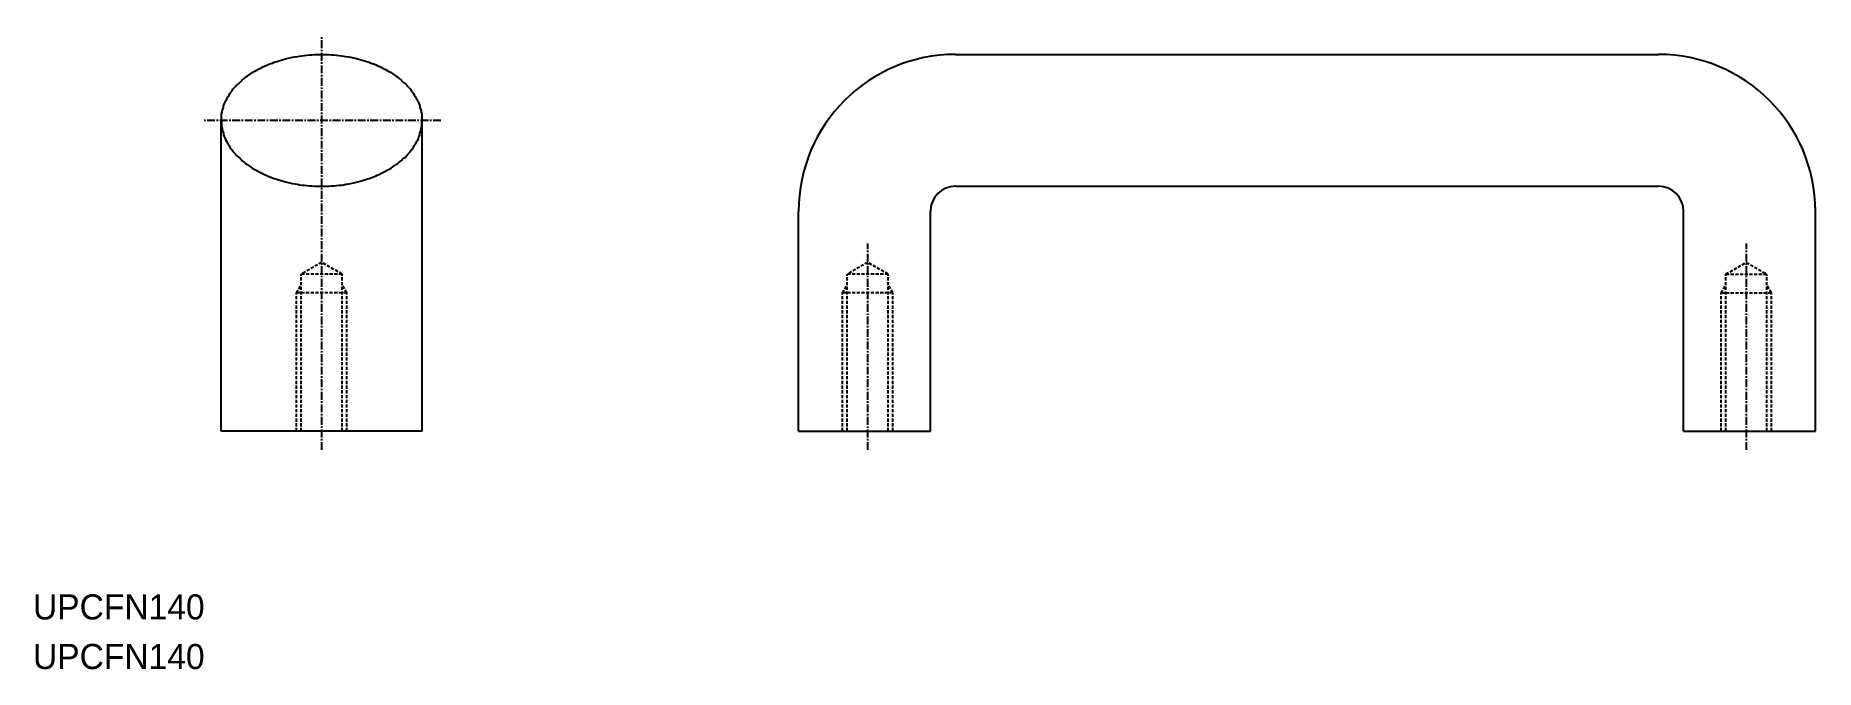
# Model space of a CAD drawing. Extents: x -11313 to -11029, y -588 to -487.
import ezdxf

# ---------------------------------------------------------------- set-up
doc = ezdxf.new("R2010")
doc.units = 0
doc.linetypes.add('CENTER', pattern=[2, 1.25, -0.25, 0.25, -0.25])
doc.linetypes.add('DASHED', pattern=[0.75, 0.5, -0.25])
doc.layers.get('0').update_dxf_attribs({"linetype": 'CONTINUOUS'})
doc.layers.add('CENTER', color=1, linetype='CENTER')

msp = doc.modelspace()

# ---------------------------------------------------------------- linework, layer by layer
at = {"color": 7, "linetype": 'CONTINUOUS'}
for p, q in [((-11166.05, -490.45), (-11054.05, -490.45)), ((-11283.05, -550.45), (-11283.05, -500.95)), ((-11251.05, -550.45), (-11251.05, -500.95)), ((-11166.05, -511.45), (-11054.05, -511.45)), ((-11191.05, -550.45), (-11191.05, -515.45)), ((-11170.05, -550.45), (-11170.05, -515.45)), ((-11050.05, -550.45), (-11050.05, -515.45)), ((-11029.05, -550.45), (-11029.05, -515.45)), ((-11251.05, -550.45), (-11283.05, -550.45)), ((-11191.05, -550.45), (-11170.05, -550.45)), ((-11050.05, -550.45), (-11029.05, -550.45))]:
    msp.add_line(p, q, dxfattribs=at)
at = {"color": 3, "linetype": 'DASHED'}
for p, q in [((-11267.05, -523.57), (-11270.3, -525.45)), ((-11263.79, -525.45), (-11267.05, -523.57)), ((-11180.05, -523.57), (-11183.3, -525.45)), ((-11176.79, -525.45), (-11180.05, -523.57)), ((-11043.3, -525.45), (-11040.05, -523.57)), ((-11040.05, -523.57), (-11036.79, -525.45)), ((-11271.05, -528.45), (-11270.3, -527.17)), ((-11270.3, -550.45), (-11270.3, -525.45)), ((-11263.79, -525.45), (-11270.3, -525.45)), ((-11263.79, -550.45), (-11263.79, -525.45)), ((-11263.05, -528.45), (-11263.79, -527.17)), ((-11184.05, -528.45), (-11183.3, -527.17)), ((-11176.79, -525.45), (-11183.3, -525.45)), ((-11183.3, -550.45), (-11183.3, -525.45)), ((-11176.79, -550.45), (-11176.79, -525.45)), ((-11176.05, -528.45), (-11176.79, -527.17)), ((-11044.05, -528.45), (-11043.3, -527.17)), ((-11043.3, -550.45), (-11043.3, -525.45)), ((-11043.3, -525.45), (-11036.79, -525.45)), ((-11036.79, -550.45), (-11036.79, -525.45)), ((-11036.05, -528.45), (-11036.79, -527.17)), ((-11271.05, -550.45), (-11271.05, -528.45)), ((-11263.05, -528.45), (-11271.05, -528.45)), ((-11263.05, -550.45), (-11263.05, -528.45)), ((-11176.05, -528.45), (-11184.05, -528.45)), ((-11184.05, -550.45), (-11184.05, -528.45)), ((-11176.05, -550.45), (-11176.05, -528.45)), ((-11044.05, -550.45), (-11044.05, -528.45)), ((-11044.05, -528.45), (-11036.05, -528.45)), ((-11036.05, -550.45), (-11036.05, -528.45))]:
    msp.add_line(p, q, dxfattribs=at)
at = {"color": 7, "linetype": 'CONTINUOUS'}
msp.add_polyline3d([(-11283, -500.95, 0), (-11283, -500.7, 0), (-11283, -500.44, 0), (-11283, -500.18, 0), (-11283, -499.92, 0), (-11282.9, -499.67, 0), (-11282.9, -499.41, 0), (-11282.8, -499.16, 0), (-11282.7, -498.91, 0), (-11282.7, -498.65, 0), (-11282.6, -498.4, 0), (-11282.5, -498.15, 0), (-11282.4, -497.91, 0), (-11282.2, -497.66, 0), (-11282.1, -497.42, 0), (-11282, -497.18, 0), (-11281.8, -496.94, 0), (-11281.7, -496.7, 0), (-11281.5, -496.46, 0), (-11281.3, -496.23, 0), (-11281.2, -496, 0), (-11281, -495.78, 0), (-11280.8, -495.56, 0), (-11280.6, -495.34, 0), (-11280.3, -495.12, 0), (-11280.1, -494.91, 0), (-11279.9, -494.7, 0), (-11279.7, -494.49, 0), (-11279.4, -494.29, 0), (-11279.2, -494.1, 0), (-11278.9, -493.9, 0), (-11278.6, -493.71, 0), (-11278.4, -493.53, 0), (-11278.1, -493.35, 0), (-11277.8, -493.17, 0), (-11277.5, -493, 0), (-11277.2, -492.84, 0), (-11276.9, -492.68, 0), (-11276.6, -492.52, 0), (-11276.3, -492.37, 0), (-11275.9, -492.22, 0), (-11275.6, -492.08, 0), (-11275.3, -491.95, 0), (-11274.9, -491.82, 0), (-11274.6, -491.69, 0), (-11274.2, -491.57, 0), (-11273.9, -491.46, 0), (-11273.5, -491.35, 0), (-11273.2, -491.25, 0), (-11272.8, -491.16, 0), (-11272.4, -491.07, 0), (-11272.1, -490.98, 0), (-11271.7, -490.91, 0), (-11271.3, -490.83, 0), (-11270.9, -490.77, 0), (-11270.6, -490.71, 0), (-11270.2, -490.66, 0), (-11269.8, -490.61, 0), (-11269.4, -490.57, 0), (-11269, -490.53, 0), (-11268.6, -490.5, 0), (-11268.2, -490.48, 0), (-11267.8, -490.47, 0), (-11267.4, -490.46, 0), (-11267, -490.45, 0), (-11266.7, -490.46, 0), (-11266.3, -490.47, 0), (-11265.9, -490.48, 0), (-11265.5, -490.5, 0), (-11265.1, -490.53, 0), (-11264.7, -490.57, 0), (-11264.3, -490.61, 0), (-11263.9, -490.66, 0), (-11263.5, -490.71, 0), (-11263.2, -490.77, 0), (-11262.8, -490.83, 0), (-11262.4, -490.91, 0), (-11262, -490.98, 0), (-11261.7, -491.07, 0), (-11261.3, -491.16, 0), (-11260.9, -491.25, 0), (-11260.6, -491.35, 0), (-11260.2, -491.46, 0), (-11259.9, -491.57, 0), (-11259.5, -491.69, 0), (-11259.2, -491.82, 0), (-11258.8, -491.95, 0), (-11258.5, -492.08, 0), (-11258.2, -492.22, 0), (-11257.8, -492.37, 0), (-11257.5, -492.52, 0), (-11257.2, -492.68, 0), (-11256.9, -492.84, 0), (-11256.6, -493, 0), (-11256.3, -493.17, 0), (-11256, -493.35, 0), (-11255.7, -493.53, 0), (-11255.5, -493.71, 0), (-11255.2, -493.9, 0), (-11254.9, -494.1, 0), (-11254.7, -494.29, 0), (-11254.4, -494.49, 0), (-11254.2, -494.7, 0), (-11254, -494.91, 0), (-11253.7, -495.12, 0), (-11253.5, -495.34, 0), (-11253.3, -495.56, 0), (-11253.1, -495.78, 0), (-11252.9, -496, 0), (-11252.8, -496.23, 0), (-11252.6, -496.46, 0), (-11252.4, -496.7, 0), (-11252.3, -496.94, 0), (-11252.1, -497.18, 0), (-11252, -497.42, 0), (-11251.9, -497.66, 0), (-11251.7, -497.91, 0), (-11251.6, -498.15, 0), (-11251.5, -498.4, 0), (-11251.4, -498.65, 0), (-11251.4, -498.91, 0), (-11251.3, -499.16, 0), (-11251.2, -499.41, 0), (-11251.2, -499.67, 0), (-11251.1, -499.92, 0), (-11251.1, -500.18, 0), (-11251.1, -500.44, 0), (-11251.1, -500.7, 0), (-11251, -500.95, 0)], dxfattribs=at)
at = {"color": 3, "linetype": 'DASHED'}
msp.add_polyline3d([(-11283, -500.95, 0), (-11283, -501.21, 0), (-11283, -501.47, 0), (-11283, -501.73, 0), (-11283, -501.98, 0), (-11282.9, -502.24, 0), (-11282.9, -502.5, 0), (-11282.8, -502.75, 0), (-11282.7, -503, 0), (-11282.7, -503.25, 0), (-11282.6, -503.5, 0), (-11282.5, -503.75, 0), (-11282.4, -504, 0), (-11282.2, -504.25, 0), (-11282.1, -504.49, 0), (-11282, -504.73, 0), (-11281.8, -504.97, 0), (-11281.7, -505.21, 0), (-11281.5, -505.44, 0), (-11281.3, -505.68, 0), (-11281.2, -505.9, 0), (-11281, -506.13, 0), (-11280.8, -506.35, 0), (-11280.6, -506.57, 0), (-11280.3, -506.79, 0), (-11280.1, -507, 0), (-11279.9, -507.21, 0), (-11279.7, -507.41, 0), (-11279.4, -507.62, 0), (-11279.2, -507.81, 0), (-11278.9, -508.01, 0), (-11278.6, -508.19, 0), (-11278.4, -508.38, 0), (-11278.1, -508.56, 0), (-11277.8, -508.73, 0), (-11277.5, -508.9, 0), (-11277.2, -509.07, 0), (-11276.9, -509.23, 0), (-11276.6, -509.39, 0), (-11276.3, -509.54, 0), (-11275.9, -509.68, 0), (-11275.6, -509.82, 0), (-11275.3, -509.96, 0), (-11274.9, -510.09, 0), (-11274.6, -510.21, 0), (-11274.2, -510.33, 0), (-11273.9, -510.45, 0), (-11273.5, -510.55, 0), (-11273.2, -510.65, 0), (-11272.8, -510.75, 0), (-11272.4, -510.84, 0), (-11272.1, -510.92, 0), (-11271.7, -511, 0), (-11271.3, -511.07, 0), (-11270.9, -511.14, 0), (-11270.6, -511.2, 0), (-11270.2, -511.25, 0), (-11269.8, -511.3, 0), (-11269.4, -511.34, 0), (-11269, -511.38, 0), (-11268.6, -511.4, 0), (-11268.2, -511.43, 0), (-11267.8, -511.44, 0), (-11267.4, -511.45, 0), (-11267, -511.45, 0), (-11266.7, -511.45, 0), (-11266.3, -511.44, 0), (-11265.9, -511.43, 0), (-11265.5, -511.4, 0), (-11265.1, -511.38, 0), (-11264.7, -511.34, 0), (-11264.3, -511.3, 0), (-11263.9, -511.25, 0), (-11263.5, -511.2, 0), (-11263.2, -511.14, 0), (-11262.8, -511.07, 0), (-11262.4, -511, 0), (-11262, -510.92, 0), (-11261.7, -510.84, 0), (-11261.3, -510.75, 0), (-11260.9, -510.65, 0), (-11260.6, -510.55, 0), (-11260.2, -510.45, 0), (-11259.9, -510.33, 0), (-11259.5, -510.21, 0), (-11259.2, -510.09, 0), (-11258.8, -509.96, 0), (-11258.5, -509.82, 0), (-11258.2, -509.68, 0), (-11257.8, -509.54, 0), (-11257.5, -509.39, 0), (-11257.2, -509.23, 0), (-11256.9, -509.07, 0), (-11256.6, -508.9, 0), (-11256.3, -508.73, 0), (-11256, -508.56, 0), (-11255.7, -508.38, 0), (-11255.5, -508.19, 0), (-11255.2, -508.01, 0), (-11254.9, -507.81, 0), (-11254.7, -507.62, 0), (-11254.4, -507.41, 0), (-11254.2, -507.21, 0), (-11254, -507, 0), (-11253.7, -506.79, 0), (-11253.5, -506.57, 0), (-11253.3, -506.35, 0), (-11253.1, -506.13, 0), (-11252.9, -505.9, 0), (-11252.8, -505.68, 0), (-11252.6, -505.44, 0), (-11252.4, -505.21, 0), (-11252.3, -504.97, 0), (-11252.1, -504.73, 0), (-11252, -504.49, 0), (-11251.9, -504.25, 0), (-11251.7, -504, 0), (-11251.6, -503.75, 0), (-11251.5, -503.5, 0), (-11251.4, -503.25, 0), (-11251.4, -503, 0), (-11251.3, -502.75, 0), (-11251.2, -502.5, 0), (-11251.2, -502.24, 0), (-11251.1, -501.98, 0), (-11251.1, -501.73, 0), (-11251.1, -501.47, 0), (-11251.1, -501.21, 0), (-11251, -500.95, 0)], dxfattribs=at)
at = {"color": 7, "linetype": 'CONTINUOUS'}
for centre, radius, start, end in [((-11166.05, -515.45), 25, 90, 180), ((-11054.05, -515.45), 25, 0, 90), ((-11166.05, -515.45), 4, 90, 180), ((-11054.05, -515.45), 4, 0, 90)]:
    msp.add_arc(centre, radius, start, end, dxfattribs=at)
at = {"layer": 'CENTER', "color": 1, "linetype": 'CENTER'}
for p, q in [((-11267.05, -553.45), (-11267.05, -487.45)), ((-11248.05, -500.95), (-11286.05, -500.95)), ((-11180.05, -553.45), (-11180.05, -520.57)), ((-11040.05, -553.45), (-11040.05, -520.57))]:
    msp.add_line(p, q, dxfattribs=at)

# ---------------------------------------------------------------- texts
for p in [(-11313.05, -580.45), (-11313.05, -588.35)]:
    msp.add_text('UPCFN140', height=4).set_placement(p)

doc.saveas('drawing.dxf')
